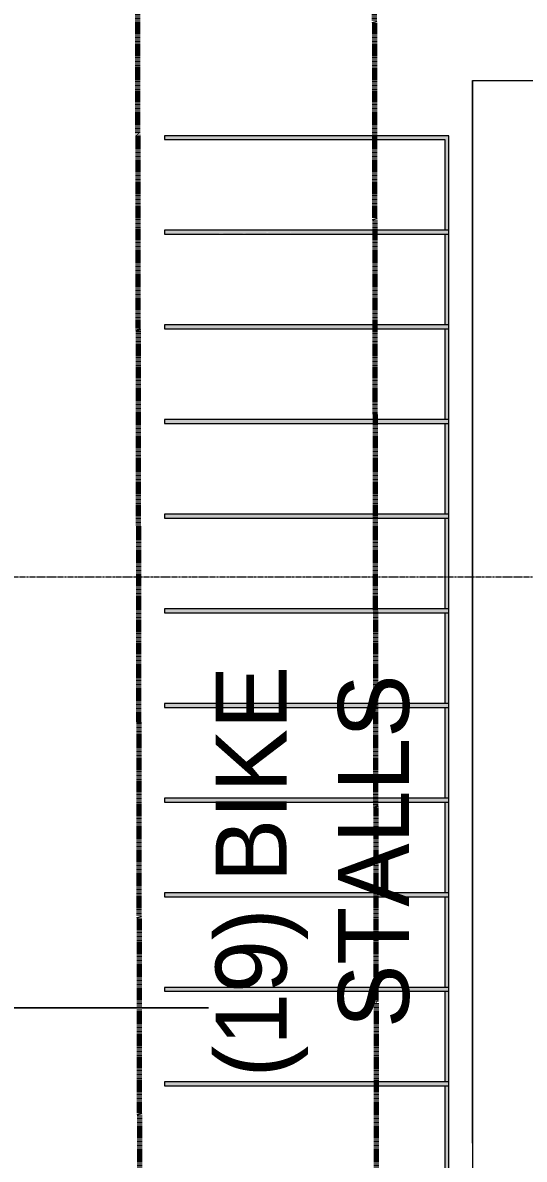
# Model space of a CAD drawing. Header units: inches. Extents: x -4501 to -113, y 9396 to 12816.
# Drawn here: x -4016.6 to -3889.6, y 10051 to 10339.2 of the extents above; entities that cross this region are included whole.
import ezdxf

# ---------------------------------------------------------------- set-up
doc = ezdxf.new("R2010")
doc.units = ezdxf.units.IN
doc.header["$MEASUREMENT"] = 0
doc.linetypes.add('Double Dash 3_8_', pattern=[1, 0.375, -0.125, 0.125, -0.125, 0.125, -0.125])
doc.linetypes.add('Grid Line 1_2_', pattern=[0.875, 0.5, -0.125, 0.125, -0.125])
for name, color, linetype, lineweight in [('0-1', 7, 'Continuous', 5), ('A-ANNO-DIMS', 211, 'Continuous', 9), ('A-ANNO-DIMS-192', 211, 'Continuous', 9), ('A-GENM', 5, 'Continuous', 9), ('A-GENM-IDEN', 13, 'Continuous', 9), ('C-PROP-LINE', 91, 'Double Dash 3_8_', 70), ('C-TOPO', 7, 'Continuous', 9), ('S-GRID-1', 1, 'Grid Line 1_2_', 9)]:
    doc.layers.add(name, color=color, linetype=linetype, lineweight=lineweight)
doc.styles.add('Century Gothic', font='ufonts.com_century-gothic.ttf', dxfattribs={"height": 18})
doc.dimstyles.new('OD__1_8__Tol__', dxfattribs={"dimscale": 12, "dimtxt": 18.795029, "dimasz": 2, "dimexe": 1.5, "dimexo": 1, "dimgap": 0.25, "dimtad": 1, "dimdec": 3, "dimrnd": 0.125, "dimzin": 3, "dimdsep": 46, "dimlunit": 4, "dimtxsty": 'Century Gothic', "dimblk1": 'OBLIQUE', "dimblk2": 'OBLIQUE', "dimsah": 1, "dimcen": 0.09, "dimdle": 1.5, "dimazin": 0, "dimtfac": 1, "dimtdec": 4, "dimtix": 1, "dimtmove": 0, "dimatfit": 3, "dimfxl": 1, "dimtvp": 1, "dimtfill": 1, "dimfrac": 2, "dimtolj": 1, "dimtzin": 0, "dimarcsym": 2})

# ---------------------------------------------------------------- blocks, each defined once
blk = doc.blocks.new('1750 Ox - Topography_rvt-1-FLOOR PLAN - 1ST FLOOR')
at = {"layer": 'C-TOPO'}
for p, q in [((-3902.72, 10211.02), (-3902.72, 10324.59)), ((-3902.72, 10324.59), (-3833.22, 10324.59)), ((-3902.72, 10324.59), (-3833.22, 10324.59)), ((-3902.72, 10324.59), (-3902.72, 10211.02)), ((-3902.72, 10211.02), (-3902.72, 10055.1)), ((-3902.72, 10055.1), (-3902.72, 10211.02)), ((-3902.72, 10055.1), (-3902.72, 9868.52)), ((-3902.72, 10055.1), (-3902.72, 9868.52))]:
    blk.add_line(p, q, dxfattribs=at)
blk = doc.blocks.new('Parking_Stall_Multiple - BIKE-1562604-FLOOR PLAN - 1ST FLOOR')
at = {"layer": 'A-GENM'}
h = blk.add_hatch(color=256, dxfattribs=at)
h.paths.add_polyline_path([(40.78, 265), (4.33, 264.95), (38.46, 264.53), (72, 265)], flags=0)
h.paths.add_polyline_path([(1, 265), (0.04, 264.96), (0, 264), (0.5, 264.5)], flags=0)
h.paths.add_polyline_path([(0, 240), (72, 240), (72, 241), (36.5, 240.5), (1, 241)], flags=0)
h.paths.add_polyline_path([(0, 264), (0.04, 241), (1, 241), (1, 264)], flags=0)
h = blk.add_hatch(color=256, dxfattribs=at)
h.paths.add_polyline_path([(1, 241), (0.04, 240.96), (0, 240), (0.5, 240.5)], flags=0)
h.paths.add_polyline_path([(1, 241), (36.5, 240.5), (72, 241), (15.42, 241)], flags=0)
h.paths.add_polyline_path([(0, 216), (72, 216), (72, 217), (36.5, 216.5), (1, 217)], flags=0)
h.paths.add_polyline_path([(0, 240), (0.04, 217), (1, 217), (1, 240)], flags=0)
h = blk.add_hatch(color=256, dxfattribs=at)
h.paths.add_polyline_path([(50.91, 217), (1, 217), (36.5, 216.5), (72, 217)], flags=0)
h.paths.add_polyline_path([(1, 217), (0.04, 216.96), (0, 216), (0.5, 216.5)], flags=0)
h.paths.add_polyline_path([(1, 193), (0, 192), (72, 192), (72, 193), (36.5, 192.5)], flags=0)
h.paths.add_polyline_path([(1, 216), (0, 215.99), (0.04, 193), (1, 193), (1, 201.85)], flags=0)
h = blk.add_hatch(color=256, dxfattribs=at)
h.paths.add_polyline_path([(66.45, 193), (1, 193), (36.5, 192.5), (72, 193)], flags=0)
h.paths.add_polyline_path([(0, 193), (0, 192), (1, 193)], flags=0)
h.paths.add_polyline_path([(0, 168), (72, 168), (72, 169), (36.5, 168.5), (1, 169)], flags=0)
h.paths.add_polyline_path([(0, 192), (0.04, 169), (1, 169), (1, 192)], flags=0)
h = blk.add_hatch(color=256, dxfattribs=at)
h.paths.add_polyline_path([(47.84, 169), (1, 169), (36.5, 168.5), (72, 169)], flags=0)
h.paths.add_polyline_path([(0, 169), (0.04, 168.96), (0, 168), (1, 169)], flags=0)
h.paths.add_polyline_path([(0, 144), (72, 144), (72, 145), (36.5, 144.5), (1, 145)], flags=0)
h.paths.add_polyline_path([(0, 168), (0.04, 145), (1, 145), (1, 168)], flags=0)
h = blk.add_hatch(color=256, dxfattribs=at)
h.paths.add_polyline_path([(1, 145), (36.5, 144.5), (72, 145), (29.23, 145)], flags=0)
h.paths.add_polyline_path([(0, 145), (0.04, 144.96), (0, 144), (1, 145)], flags=0)
h.paths.add_polyline_path([(0, 120), (72, 120), (72, 121), (36.5, 120.5), (1, 121)], flags=0)
h.paths.add_polyline_path([(0, 144), (0.04, 121), (1, 121), (1, 144)], flags=0)
h = blk.add_hatch(color=256, dxfattribs=at)
h.paths.add_polyline_path([(1, 121), (36.5, 120.5), (72, 121), (10.62, 121)], flags=0)
h.paths.add_polyline_path([(0, 121), (0.04, 120.96), (0, 120), (1, 121)], flags=0)
h.paths.add_polyline_path([(0, 96), (72, 96), (72, 97), (36.5, 96.5), (1, 97)], flags=0)
h.paths.add_polyline_path([(0, 120), (0.04, 97), (1, 97), (1, 120)], flags=0)
h = blk.add_hatch(color=256, dxfattribs=at)
h.paths.add_polyline_path([(1, 97), (0.04, 96.96), (0, 96), (0.5, 96.5)], flags=0)
h.paths.add_polyline_path([(1, 97), (36.5, 96.5), (72, 97)], flags=0)
h.paths.add_polyline_path([(0, 72), (72, 72), (1, 73)], flags=0)
h.paths.add_polyline_path([(1, 96), (0, 95.99), (0.04, 73), (1, 73), (1, 92.72)], flags=0)
h = blk.add_hatch(color=256, dxfattribs=at)
h.paths.add_polyline_path([(72, 73), (1, 73), (72, 72)], flags=0)
h.paths.add_polyline_path([(1, 73), (0.04, 72.96), (0, 72), (0.5, 72.5)], flags=0)
h.paths.add_polyline_path([(0, 48), (72, 48), (72, 49), (36.5, 48.5), (1, 49)], flags=0)
h.paths.add_polyline_path([(0, 72), (0.04, 49), (1, 49), (1, 72)], flags=0)
h = blk.add_hatch(color=256, dxfattribs=at)
h.paths.add_polyline_path([(1, 49), (36.5, 48.5), (72, 49), (3.95, 49)], flags=0)
h.paths.add_polyline_path([(0, 49), (0.04, 48.96), (0, 48), (1, 49)], flags=0)
h.paths.add_polyline_path([(0, 24), (72, 24), (72, 25), (36.5, 24.5), (1, 25)], flags=0)
h.paths.add_polyline_path([(0, 48), (0.04, 25), (1, 25), (1, 48)], flags=0)
h = blk.add_hatch(color=256, dxfattribs=at)
h.paths.add_polyline_path([(1, 25), (36.5, 24.5), (70.23, 25), (24, 25)], flags=0)
h.paths.add_polyline_path([(0, 25), (0.04, 24.96), (0, 24), (1, 25), (0.16, 25)], flags=0)
h.paths.add_polyline_path([(0, 24), (0, 23.99), (0, 0), (72, 0), (72, 1), (1, 1), (1, 24)], flags=0)
for p, q in [((0, 265), (0, 240)), ((1, 241), (1, 264)), ((72, 241), (0, 241)), ((0, 241), (0, 216)), ((0, 240), (72, 240)), ((72, 241), (1, 241)), ((1, 217), (1, 240)), ((1, 240), (72, 240)), ((72, 240), (72, 241)), ((72, 240), (72, 241)), ((72, 217), (0, 217)), ((0, 217), (0, 192)), ((72, 217), (1, 217)), ((72, 216), (72, 217)), ((72, 216), (72, 217)), ((0, 216), (72, 216)), ((1, 193), (1, 216)), ((1, 216), (72, 216)), ((72, 193), (0, 193)), ((0, 193), (0, 168)), ((0, 192), (72, 192)), ((72, 193), (1, 193)), ((1, 169), (1, 192)), ((1, 192), (72, 192)), ((72, 192), (72, 193)), ((72, 192), (72, 193)), ((72, 169), (0, 169)), ((0, 169), (0, 144)), ((0, 168), (72, 168)), ((72, 169), (1, 169)), ((1, 145), (1, 168)), ((1, 168), (72, 168)), ((72, 168), (72, 169)), ((72, 168), (72, 169)), ((72, 145), (0, 145)), ((0, 145), (0, 120)), ((72, 145), (1, 145)), ((72, 144), (72, 145)), ((72, 144), (72, 145)), ((0, 144), (72, 144)), ((1, 121), (1, 144)), ((1, 144), (72, 144)), ((72, 121), (0, 121)), ((0, 121), (0, 96)), ((0, 120), (72, 120)), ((72, 121), (1, 121)), ((1, 97), (1, 120)), ((1, 120), (72, 120)), ((72, 120), (72, 121)), ((72, 120), (72, 121)), ((72, 97), (0, 97)), ((0, 97), (0, 72)), ((0, 96), (72, 96)), ((72, 97), (1, 97)), ((1, 73), (1, 96)), ((1, 96), (72, 96)), ((72, 96), (72, 97)), ((72, 96), (72, 97)), ((72, 73), (0, 73)), ((0, 73), (0, 48)), ((72, 73), (1, 73)), ((72, 72), (72, 73)), ((72, 72), (72, 73)), ((0, 72), (72, 72)), ((1, 49), (1, 72)), ((1, 72), (72, 72)), ((72, 49), (0, 49)), ((0, 49), (0, 24)), ((0, 48), (72, 48)), ((72, 49), (1, 49)), ((1, 25), (1, 48)), ((1, 48), (72, 48)), ((72, 48), (72, 49)), ((72, 48), (72, 49)), ((72, 25), (0, 25)), ((0, 25), (0, 0)), ((0, 24), (72, 24)), ((72, 25), (1, 25)), ((1, 1), (1, 24)), ((1, 24), (72, 24)), ((72, 24), (72, 25)), ((72, 24), (72, 25)), ((72, 1), (1, 1)), ((72, 0), (72, 1)), ((0, 0), (72, 0))]:
    blk.add_line(p, q, dxfattribs=at)
blk = doc.blocks.new('Family - ___-1749192-FLOOR PLAN - 1ST FLOOR')
at = {"layer": 'C-PROP-LINE'}
for p, q in [((-3990.83, 12268.59), (-3986.58, 9767.98)), ((-3930.69, 12184.59), (-3926.73, 9853.85))]:
    blk.add_line(p, q, dxfattribs=at)
blk = doc.blocks.new('DIMBLOCK1-FLOOR PLAN - 1ST FLOOR')
at = {"layer": 'A-ANNO-DIMS-192', "lineweight": 50}
for p, q in [((-4470.41, 10396.59), (-4482.41, 10408.59)), ((-4470.41, 10396.59), (-4458.41, 10384.59)), ((-4470.41, 10089.39), (-4482.41, 10101.39)), ((-4470.41, 10089.39), (-4458.41, 10077.39))]:
    blk.add_line(p, q, dxfattribs=at)
at = {"layer": 'A-ANNO-DIMS-192'}
for p, q in [((-3969.55, 10396.59), (-4488.41, 10396.59)), ((-4470.41, 10071.39), (-4470.41, 10396.59)), ((-4470.41, 10396.59), (-3969.55, 10396.59)), ((-3969.55, 10089.39), (-4488.41, 10089.39)), ((-4470.41, 10089.39), (-3969.55, 10089.39))]:
    blk.add_line(p, q, dxfattribs=at)
at = {"layer": 'A-ANNO-DIMS-192', "color": 0, "insert": (-4496.48, 10181.53), "char_height": 18, "width": 147.4962, "attachment_point": 1, "rotation": 90, "line_spacing_factor": 0.984502, "style": 'Century Gothic', "bg_fill": 3, "box_fill_scale": 1.25, "bg_fill_color": 256, "bg_fill_true_color": 13158600, "bg_fill_transparency": 0}
blk.add_mtext('25\' - 7 1/4"', dxfattribs=at)
blk = doc.blocks.new('_Oblique')
at = {"color": 0, "linetype": 'ByBlock', "lineweight": -2}
blk.add_line((-0.5, -0.5), (0.5, 0.5), dxfattribs=at)
blk = doc.blocks.new('DIMBLOCK22-FLOOR PLAN - 1ST FLOOR')
at = {"layer": 'A-ANNO-DIMS-192'}
for p, q in [((-4057.49, 9749.86), (-4061.8, 12286.47)), ((-4002.83, 12268.57), (-4079.77, 12268.44)), ((-4061.77, 12268.47), (-4002.83, 12268.57)), ((-3998.58, 9767.96), (-4075.52, 9767.83)), ((-4057.52, 9767.86), (-3998.58, 9767.96))]:
    blk.add_line(p, q, dxfattribs=at)
at = {"layer": 'A-ANNO-DIMS-192', "lineweight": 50}
for p, q in [((-4061.77, 12268.47), (-4073.79, 12280.45)), ((-4061.77, 12268.47), (-4049.75, 12256.49)), ((-4057.52, 9767.86), (-4069.54, 9779.84)), ((-4057.52, 9767.86), (-4045.5, 9755.88))]:
    blk.add_line(p, q, dxfattribs=at)
at = {"layer": 'A-ANNO-DIMS-192', "color": 0, "insert": (-4085.71, 10949.69), "char_height": 18, "width": 164.3223, "attachment_point": 1, "rotation": 90, "line_spacing_factor": 0.984502, "style": 'Century Gothic', "bg_fill": 3, "box_fill_scale": 1.25, "bg_fill_color": 256, "bg_fill_true_color": 13158600, "bg_fill_transparency": 0}
blk.add_mtext('208\' - 4 5/8"', dxfattribs=at)

msp = doc.modelspace()

# ---------------------------------------------------------------- block references
at = {"layer": '0-1'}
msp.add_blockref('1750 Ox - Topography_rvt-1-FLOOR PLAN - 1ST FLOOR', (0, 0), dxfattribs=at)
at = {"layer": 'A-GENM', "rotation": 180}
msp.add_blockref('Parking_Stall_Multiple - BIKE-1562604-FLOOR PLAN - 1ST FLOOR', (-3908.7237, 10310.5894), dxfattribs=at)
at = {"layer": 'C-PROP-LINE'}
msp.add_blockref('Family - ___-1749192-FLOOR PLAN - 1ST FLOOR', (0, 0), dxfattribs=at)

# ---------------------------------------------------------------- texts
at = {"layer": 'A-GENM-IDEN', "char_height": 18, "attachment_point": 1, "rotation": 90, "style": 'Century Gothic'}
for s, insert, width in [('(19) BIKE', (-3967.7832, 10071.7808), 124.836), ('STALLS', (-3936.7832, 10084.2808), 95.142)]:
    msp.add_mtext(s, dxfattribs=dict(at, insert=insert, width=width))

# ---------------------------------------------------------------- next in the draw order: dimensions: what is measured, and where the dimension line sits
at = {"layer": 'A-ANNO-DIMS'}
dim = msp.add_linear_dim(base=(-4470.4128, 10396.5894), p1=(-3957.5475, 10089.3894), p2=(-3957.5475, 10396.5894), angle=90, dimstyle='OD__1_8__Tol__', override={"dimpost": '<>', "dimfxl": 307.2}, dxfattribs=at)
dim.commit()
dim.dimension.update_dxf_attribs({"geometry": 'DIMBLOCK1-FLOOR PLAN - 1ST FLOOR', "text_midpoint": (-4483.8629, 10242.9894)})

# ---------------------------------------------------------------- next in the draw order: linework, layer by layer
at = {"layer": 'S-GRID-1'}
msp.add_line((-464.451, 10198.5894), (-4316.3408, 10198.5894), dxfattribs=at)

# ---------------------------------------------------------------- next in the draw order: dimensions: what is measured, and where the dimension line sits
at = {"layer": 'A-ANNO-DIMS'}
dim = msp.add_linear_dim(base=(-4061.7676, 12268.4688), p1=(-3986.5813, 9767.9828), p2=(-3990.8312, 12268.5894), angle=270.097377, dimstyle='OD__1_8__Tol__', override={"dimpost": '<>', "dimfxl": 2500.610164}, dxfattribs=at)
dim.commit()
dim.dimension.update_dxf_attribs({"geometry": 'DIMBLOCK22-FLOOR PLAN - 1ST FLOOR', "text_midpoint": (-4046.1927, 11018.1884)})

doc.saveas('drawing.dxf')
